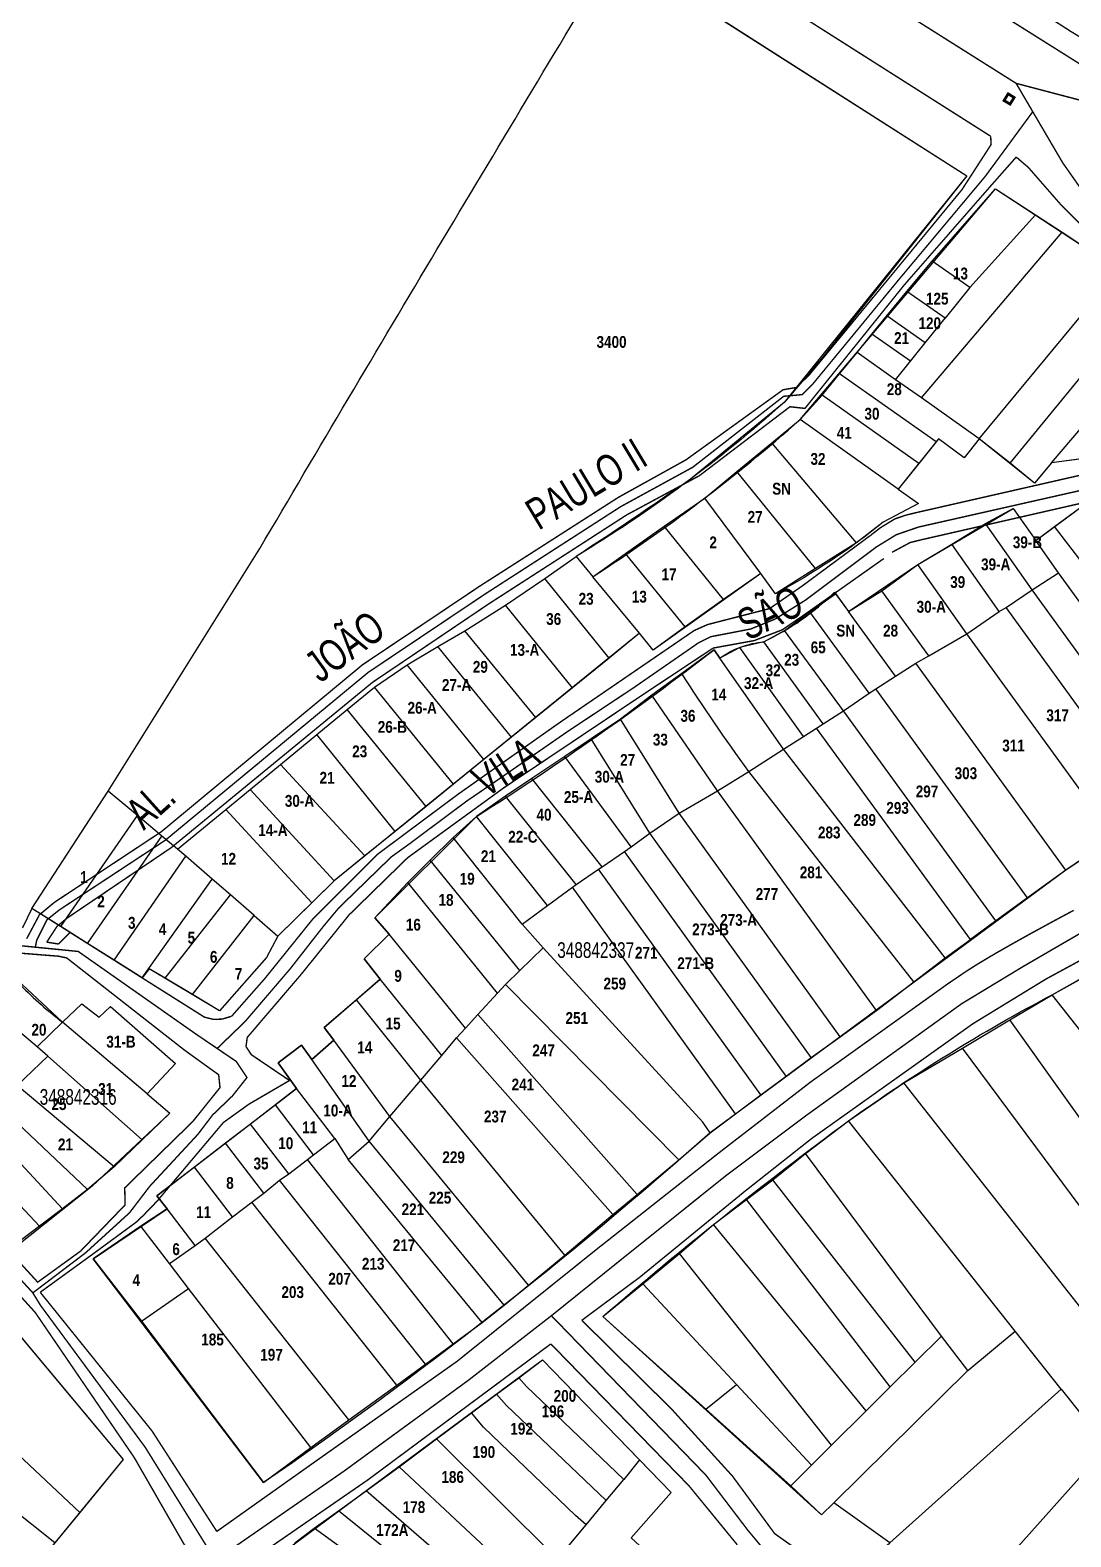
# Model space of a CAD drawing. Extents: x 203136 to 205923, y 4839890 to 4842982.
# Drawn here: x 204720.6 to 204853, y 4840235.7 to 4840427.4 of the extents above; entities that cross this region are included whole.
import ezdxf
from ezdxf.enums import TextEntityAlignment as Align

# ---------------------------------------------------------------- set-up
doc = ezdxf.new("R2010")
doc.units = 0
doc.header["$LTSCALE"] = 1.5
doc.header["$MEASUREMENT"] = 0
doc.linetypes.add('TRACO_25', pattern=[8, 3, -1, 1, -1, 1, -1])
for name, color, linetype in [('CD_MALHA_LOTES', 40, 'CONTINUOUS'), ('CD_TXT_QUADRA', 7, 'CONTINUOUS'), ('RU-QUADRAS', 210, 'CONTINUOUS'), ('SV-EIXO-RUA-N-PAV', 6, 'CONTINUOUS'), ('SV-EIXO-RUA-PAV', 20, 'CONTINUOUS'), ('SV-PONTE-BUEIRO', 249, 'CONTINUOUS'), ('SV-RUA-NAO-PAV-S-GUIA-C-GUIA', 7, 'CONTINUOUS'), ('SV-RUA-PAVIM-S-GUIA-C-GUIA', 7, 'CONTINUOUS'), ('SV-TXT-RUA-N-PAV-S-GUIA-C-GUIA', 7, 'CONTINUOUS'), ('SV-TXT-RUA-PAV-S-GUIA-C-GUIA', 7, 'CONTINUOUS'), ('Th_NmrPort', 1, 'CONTINUOUS')]:
    doc.layers.add(name, color=color, linetype=linetype)
doc.styles.add('3488-42-2D_TXTB$0$ARIAL', font='ARIAL.TTF')
doc.styles.add('ARIAL', font='ARIAL.TTF')
doc.styles.get("Standard").update_dxf_attribs({"font": 'swisscbo.ttf'})

msp = doc.modelspace()

# ---------------------------------------------------------------- linework, layer by layer
at = {"layer": 'CD_MALHA_LOTES', "linetype": 'Continuous', "flags": 128}
for points in [[(204730.5, 4840330.59), (204749.79, 4840361.45, -0.002717357), (204795.08, 4840437.37)], [(204839.73, 4840408.84), (204821.24, 4840385.58), (204816.49, 4840380.01), (204804.59, 4840370.27, -0.0084613407), (204790.05, 4840360.44)], [(204812, 4840333.09, -0.0147780954), (204803.48, 4840345.55)], [(204719.35, 4840305.89, 0.0322056432), (204724.7, 4840301.17)]]:
    msp.add_lwpolyline(points, format="xyb", dxfattribs=at)
for points in [[(204795.08, 4840437.37), (204839.73, 4840408.84)], [(204853.01, 4840427.18), (204847.61, 4840430.67)], [(204835.35, 4840397.99), (204843.41, 4840407.2), (204848.47, 4840403.89)], [(204848.47, 4840403.89), (204840.11, 4840394.63)], [(204848.47, 4840403.89), (204851.86, 4840401.67)], [(204833.96, 4840380.61), (204851.86, 4840401.67)], [(204851.86, 4840401.67), (204859.14, 4840396.91)], [(204832.11, 4840394.16), (204835.35, 4840397.99)], [(204840.11, 4840394.63), (204835.35, 4840397.99)], [(204841.33, 4840375.41), (204859.14, 4840396.91)], [(204829.56, 4840391.06), (204832.11, 4840394.16)], [(204836.97, 4840390.73), (204832.11, 4840394.16)], [(204840.11, 4840394.63), (204836.97, 4840390.73)], [(204845.25, 4840372.3), (204863.26, 4840394.21)], [(204827.66, 4840388.73), (204829.56, 4840391.06)], [(204834.46, 4840387.6), (204829.56, 4840391.06)], [(204834.46, 4840387.6), (204836.97, 4840390.73)], [(204850.53, 4840372.34), (204867.04, 4840391.73)], [(204825.78, 4840386.39), (204827.66, 4840388.73)], [(204832.57, 4840385.26), (204827.66, 4840388.73)], [(204823.55, 4840383.67), (204825.78, 4840386.39)], [(204830.69, 4840382.92), (204825.78, 4840386.39)], [(204832.57, 4840385.26), (204834.46, 4840387.6)], [(204830.69, 4840382.92), (204832.57, 4840385.26)], [(204821.32, 4840380.96), (204823.55, 4840383.67)], [(204835.84, 4840375), (204823.55, 4840383.67)], [(204833.96, 4840380.61), (204830.69, 4840382.92)], [(204818.56, 4840377.85), (204821.32, 4840380.96)], [(204833.64, 4840372.27), (204821.32, 4840380.96)], [(204841.33, 4840375.41), (204833.96, 4840380.61)], [(204814.94, 4840374.89), (204818.56, 4840377.85)], [(204831.01, 4840369), (204818.56, 4840377.85)], [(204810.49, 4840371.23), (204814.94, 4840374.89)], [(204825.72, 4840362.18), (204814.94, 4840374.89)], [(204835.84, 4840375), (204833.64, 4840372.27)], [(204841.33, 4840375.41), (204839.41, 4840373), (204836.15, 4840375.38), (204835.84, 4840375)], [(204845.25, 4840372.3), (204841.33, 4840375.41)], [(204857, 4840373.21), (204850.53, 4840372.34)], [(204806.4, 4840367.87), (204810.49, 4840371.23)], [(204820.48, 4840358.89), (204810.49, 4840371.23)], [(204833.64, 4840372.27), (204831.01, 4840369)], [(204848.34, 4840369.76), (204845.25, 4840372.3)], [(204850.53, 4840372.34), (204848.34, 4840369.76)], [(204801.23, 4840364.29), (204806.4, 4840367.87)], [(204813.54, 4840358.27), (204806.4, 4840367.87)], [(204831.01, 4840369), (204833.61, 4840367.15)], [(204850.91, 4840364.25), (204855.36, 4840367.49), (204859, 4840362.72)], [(204833.61, 4840367.15), (204829.12, 4840364.8), (204825.72, 4840362.18)], [(204842.13, 4840364.62), (204845.63, 4840366.54)], [(204845.63, 4840366.54), (204848.52, 4840362.45)], [(204796.32, 4840360.81), (204801.23, 4840364.29)], [(204808.8, 4840354.95), (204801.23, 4840364.29)], [(204837.82, 4840362.01), (204842.13, 4840364.62)], [(204848.05, 4840356.19), (204842.13, 4840364.62)], [(204848.52, 4840362.45), (204850.91, 4840364.25)], [(204854.56, 4840359.48), (204850.91, 4840364.25)], [(204825.72, 4840362.18), (204820.48, 4840358.89)], [(204833.53, 4840359.42), (204837.82, 4840362.01)], [(204843.88, 4840353.42), (204837.82, 4840362.01)], [(204851.41, 4840358.36), (204848.52, 4840362.45)], [(204786.04, 4840357.62), (204790.05, 4840360.44)], [(204790.05, 4840360.44), (204792.17, 4840357.86)], [(204792.17, 4840357.86), (204796.32, 4840360.81)], [(204803.89, 4840351.47), (204796.32, 4840360.81)], [(204781.06, 4840354.22), (204786.04, 4840357.62)], [(204794.23, 4840347.5), (204786.04, 4840357.62)], [(204798.11, 4840350.67), (204792.17, 4840357.86)], [(204813.54, 4840358.27), (204808.8, 4840354.95)], [(204820.48, 4840358.89), (204815.4, 4840355.69), (204813.54, 4840358.27)], [(204828.94, 4840356.08), (204833.53, 4840359.42)], [(204839.75, 4840350.59), (204833.53, 4840359.42)], [(204848.05, 4840356.19), (204851.41, 4840358.36)], [(204866.03, 4840338.24), (204851.41, 4840358.36)], [(204824.68, 4840353.42), (204828.94, 4840356.08)], [(204834.92, 4840347.81), (204828.94, 4840356.08)], [(204844.75, 4840353.92), (204848.05, 4840356.19)], [(204866.87, 4840330.27), (204848.05, 4840356.19)], [(204775.89, 4840350.99), (204781.06, 4840354.22)], [(204789.57, 4840343.73), (204781.06, 4840354.22)], [(204808.8, 4840354.95), (204803.89, 4840351.47)], [(204819.78, 4840353.38), (204823.02, 4840355.66)], [(204823.02, 4840355.66), (204824.68, 4840353.42)], [(204843.88, 4840353.42), (204844.75, 4840353.92)], [(204863.54, 4840328.05), (204844.75, 4840353.92)], [(204816.56, 4840351), (204819.78, 4840353.38)], [(204827.32, 4840343.03), (204819.78, 4840353.38)], [(204830.67, 4840345.21), (204824.68, 4840353.42)], [(204839.75, 4840350.59), (204843.88, 4840353.42)], [(204772.42, 4840349), (204775.89, 4840350.99)], [(204784.91, 4840339.95), (204775.89, 4840350.99)], [(204798.11, 4840350.67), (204794.23, 4840347.5)], [(204799.85, 4840348.52), (204798.11, 4840350.67)], [(204803.89, 4840351.47), (204799.85, 4840348.52)], [(204813.92, 4840349.59), (204816.56, 4840351)], [(204824.06, 4840340.78), (204816.56, 4840351)], [(204834.92, 4840347.81), (204839.75, 4840350.59)], [(204858.55, 4840324.73), (204839.75, 4840350.59)], [(204768.55, 4840346.63), (204772.42, 4840349)], [(204781.8, 4840337.43), (204772.42, 4840349)], [(204807.58, 4840348.57), (204803.48, 4840345.55)], [(204808.31, 4840347.5), (204807.58, 4840348.57)], [(204810.86, 4840348.86), (204808.31, 4840347.5)], [(204813.92, 4840349.59), (204810.86, 4840348.86)], [(204818.96, 4840337.51), (204810.86, 4840348.86)], [(204821.48, 4840339.12), (204813.92, 4840349.59)], [(204764.4, 4840343.82), (204768.55, 4840346.63)], [(204778.31, 4840334.6), (204768.55, 4840346.63)], [(204794.23, 4840347.5), (204789.57, 4840343.73)], [(204816.44, 4840335.9), (204808.31, 4840347.5)], [(204830.67, 4840345.21), (204833.24, 4840346.85)], [(204833.24, 4840346.85), (204834.92, 4840347.81)], [(204852.34, 4840320.53), (204833.24, 4840346.85)], [(204803.48, 4840345.55), (204799.68, 4840342.77)], [(204828.17, 4840343.61), (204830.67, 4840345.21)], [(204760.92, 4840340.96), (204764.4, 4840343.82)], [(204774.42, 4840331.45), (204764.4, 4840343.82)], [(204789.57, 4840343.73), (204784.91, 4840339.95)], [(204799.68, 4840342.77), (204795.69, 4840339.73)], [(204808.03, 4840330.63), (204799.68, 4840342.77)], [(204824.06, 4840340.78), (204827.32, 4840343.03)], [(204827.32, 4840343.03), (204828.17, 4840343.61)], [(204847.48, 4840317), (204828.17, 4840343.61)], [(204757.06, 4840337.78), (204760.92, 4840340.96)], [(204770.96, 4840328.64), (204760.92, 4840340.96)], [(204821.48, 4840339.12), (204824.06, 4840340.78)], [(204843.44, 4840314.07), (204824.06, 4840340.78)], [(204784.91, 4840339.95), (204781.8, 4840337.43)], [(204795.69, 4840339.73), (204791.94, 4840337.23)], [(204803.14, 4840327.79), (204795.69, 4840339.73)], [(204818.96, 4840337.51), (204820.63, 4840338.58)], [(204820.63, 4840338.58), (204821.48, 4840339.12)], [(204840.2, 4840311.72), (204820.63, 4840338.58)], [(204752.44, 4840333.98), (204757.06, 4840337.78)], [(204767.01, 4840325.44), (204757.06, 4840337.78)], [(204781.8, 4840337.43), (204778.31, 4840334.6)], [(204791.94, 4840337.23), (204788.59, 4840334.98)], [(204799.43, 4840325.22), (204791.94, 4840337.23)], [(204816.44, 4840335.9), (204818.96, 4840337.51)], [(204788.59, 4840334.98), (204784.4, 4840332.18)], [(204797.04, 4840323.51), (204788.59, 4840334.98)], [(204812, 4840333.09), (204816.44, 4840335.9)], [(204836.97, 4840309.36), (204816.44, 4840335.9)], [(204748.57, 4840330.8), (204752.44, 4840333.98)], [(204763.16, 4840322.33), (204752.44, 4840333.98)], [(204778.31, 4840334.6), (204774.42, 4840331.45)], [(204808.03, 4840330.63), (204812, 4840333.09)], [(204833, 4840306.32), (204812, 4840333.09)], [(204745.48, 4840328.25), (204748.57, 4840330.8)], [(204759.26, 4840319.16), (204748.57, 4840330.8)], [(204774.42, 4840331.45), (204770.96, 4840328.64)], [(204784.4, 4840332.18), (204781.07, 4840329.94)], [(204793.34, 4840320.95), (204784.4, 4840332.18)], [(204720.79, 4840315.66), (204730.5, 4840330.59)], [(204734.22, 4840327.46), (204730.5, 4840330.59)], [(204781.07, 4840329.94), (204777.37, 4840327.36)], [(204790.02, 4840318.69), (204781.07, 4840329.94)], [(204803.14, 4840327.79), (204808.03, 4840330.63)], [(204828.24, 4840302.67), (204808.03, 4840330.63)], [(204724.47, 4840313.34), (204734.22, 4840327.46)], [(204737.32, 4840324.86), (204734.22, 4840327.46)], [(204739.33, 4840323.19), (204745.48, 4840328.25)], [(204756.4, 4840316.36), (204745.48, 4840328.25)], [(204770.96, 4840328.64), (204767.01, 4840325.44)], [(204777.37, 4840327.36), (204774.39, 4840324.69)], [(204786.39, 4840316.03), (204777.37, 4840327.36)], [(204799.43, 4840325.22), (204803.14, 4840327.79)], [(204823.61, 4840299.34), (204803.14, 4840327.79)], [(204767.01, 4840325.44), (204763.16, 4840322.33)], [(204797.04, 4840323.51), (204799.43, 4840325.22)], [(204819.96, 4840296.71), (204799.43, 4840325.22)], [(204727.86, 4840311.2), (204737.32, 4840324.86)], [(204739.33, 4840323.19), (204737.32, 4840324.86)], [(204740.37, 4840322.3), (204739.33, 4840323.19)], [(204774.39, 4840324.69), (204771.48, 4840321.79)], [(204783.17, 4840313.65), (204774.39, 4840324.69)], [(204796.18, 4840322.89), (204797.04, 4840323.51)], [(204858.55, 4840324.73), (204852.34, 4840320.53)], [(204720.79, 4840315.66), (204719.58, 4840313.19), (204706.67, 4840322.29)], [(204731.24, 4840309.07), (204740.37, 4840322.3)], [(204743.74, 4840319.38), (204740.37, 4840322.3)], [(204763.16, 4840322.33), (204759.26, 4840319.16)], [(204771.48, 4840321.79), (204768.61, 4840318.97)], [(204782.87, 4840307.75), (204771.48, 4840321.79)], [(204793.34, 4840320.95), (204796.18, 4840322.89)], [(204816.75, 4840294.32), (204796.18, 4840322.89)], [(204734.83, 4840306.81), (204743.74, 4840319.38)], [(204746.05, 4840317.38), (204743.74, 4840319.38)], [(204790.02, 4840318.69), (204792.88, 4840320.64)], [(204792.88, 4840320.64), (204793.34, 4840320.95)], [(204813.54, 4840291.93), (204792.88, 4840320.64)], [(204852.34, 4840320.53), (204847.48, 4840317)], [(204737.75, 4840306.79), (204746.05, 4840317.38)], [(204749.08, 4840314.76), (204746.05, 4840317.38)], [(204759.26, 4840319.16), (204756.4, 4840316.36)], [(204768.61, 4840318.97), (204764.42, 4840314.47)], [(204780.05, 4840304.87), (204768.61, 4840318.97)], [(204786.39, 4840316.03), (204789.57, 4840318.38)], [(204789.57, 4840318.38), (204790.02, 4840318.69)], [(204810.33, 4840289.54), (204789.57, 4840318.38)], [(204724.47, 4840313.34), (204720.79, 4840315.66)], [(204756.4, 4840316.36), (204752.1, 4840312.14)], [(204783.17, 4840313.65), (204786.39, 4840316.03)], [(204847.48, 4840317), (204843.44, 4840314.07)], [(204741.21, 4840304.72), (204749.08, 4840314.76)], [(204749.08, 4840314.76), (204752.1, 4840312.14)], [(204764.42, 4840314.47), (204766.24, 4840312.37)], [(204785.83, 4840310.66), (204783.17, 4840313.65)], [(204843.44, 4840314.07), (204840.2, 4840311.72)], [(204727.86, 4840311.2), (204724.47, 4840313.34)], [(204752.1, 4840312.14), (204750.66, 4840309.43), (204744.67, 4840302.65), (204741.21, 4840304.72)], [(204766.24, 4840312.37), (204763.08, 4840309.23)], [(204775.95, 4840300.41), (204766.24, 4840312.37)], [(204836.97, 4840309.36), (204840.2, 4840311.72)], [(204731.24, 4840309.07), (204727.86, 4840311.2)], [(204782.87, 4840307.75), (204785.83, 4840310.66)], [(204807.07, 4840287.12), (204806.17, 4840288.46), (204785.83, 4840310.66)], [(204734.83, 4840306.81), (204731.24, 4840309.07)], [(204737.75, 4840306.79), (204735.73, 4840307.99), (204734.83, 4840306.81)], [(204763.08, 4840309.23), (204765.1, 4840306.64)], [(204833, 4840306.32), (204836.97, 4840309.36)], [(204850.62, 4840304.68), (204856.39, 4840307.91)], [(204741.21, 4840304.72), (204737.75, 4840306.79)], [(204765.1, 4840306.64), (204762.1, 4840304.05)], [(204772.94, 4840296.96), (204765.1, 4840306.64)], [(204780.05, 4840304.87), (204781.06, 4840305.97)], [(204781.06, 4840305.97), (204782.87, 4840307.75)], [(204803.09, 4840283.66), (204781.06, 4840305.97)], [(204828.24, 4840302.67), (204833, 4840306.32)], [(204762.1, 4840304.05), (204757.99, 4840300.49)], [(204770.28, 4840293.82), (204762.1, 4840304.05)], [(204777.55, 4840302.15), (204780.05, 4840304.87)], [(204845.22, 4840301.48), (204850.62, 4840304.68)], [(204886.62, 4840259.02), (204850.62, 4840304.68)], [(204721.44, 4840298.04), (204716.12, 4840302.53)], [(204724.7, 4840301.17), (204727.13, 4840303.52), (204729.33, 4840301.81), (204730.8, 4840303.19), (204739.06, 4840295.92)], [(204775.95, 4840300.41), (204777.55, 4840302.15)], [(204797.79, 4840279.27), (204777.55, 4840302.15)], [(204823.61, 4840299.34), (204828.24, 4840302.67)], [(204721.44, 4840298.04), (204724.7, 4840301.17)], [(204735.44, 4840292.08), (204724.7, 4840301.17)], [(204757.99, 4840300.49), (204759.22, 4840298.91)], [(204774.83, 4840299.19), (204775.95, 4840300.41)], [(204839.18, 4840297.9), (204845.22, 4840301.48)], [(204872.26, 4840263.59), (204845.22, 4840301.48)], [(204755.11, 4840298.25), (204752.13, 4840296)], [(204756.39, 4840296.46), (204755.11, 4840298.25)], [(204759.22, 4840298.91), (204756.39, 4840296.46)], [(204766.34, 4840289.17), (204759.22, 4840298.91)], [(204772.94, 4840296.96), (204774.83, 4840299.19)], [(204794.71, 4840276.72), (204774.83, 4840299.19)], [(204819.96, 4840296.71), (204823.61, 4840299.34)], [(204718.93, 4840293.15), (204722.82, 4840296.88)], [(204722.82, 4840296.88), (204721.44, 4840298.04)], [(204734.83, 4840286.22), (204722.82, 4840296.88)], [(204763.71, 4840286.06), (204756.39, 4840296.46)], [(204770.28, 4840293.82), (204772.94, 4840296.96)], [(204816.75, 4840294.32), (204819.96, 4840296.71)], [(204831.73, 4840293.48), (204839.18, 4840297.9)], [(204868.16, 4840258.9), (204839.18, 4840297.9)], [(204739.06, 4840295.92), (204735.44, 4840292.08)], [(204752.13, 4840296), (204754.45, 4840292.77)], [(204731.26, 4840282.8), (204718.93, 4840293.15)], [(204754.45, 4840292.77), (204751.77, 4840290.67)], [(204759.32, 4840286.39), (204754.45, 4840292.77)], [(204766.34, 4840289.17), (204770.28, 4840293.82)], [(204788.6, 4840271.56), (204770.28, 4840293.82)], [(204813.54, 4840291.93), (204816.75, 4840294.32)], [(204824.68, 4840288.62), (204831.73, 4840293.48)], [(204868.16, 4840247.17), (204831.73, 4840293.48)], [(204727.86, 4840279.89), (204716.47, 4840290.67)], [(204735.44, 4840292.08), (204738.36, 4840289.61), (204734.83, 4840286.22)], [(204751.77, 4840290.67), (204748.6, 4840288.23)], [(204756.64, 4840284.32), (204751.77, 4840290.67)], [(204810.33, 4840289.54), (204813.54, 4840291.93)], [(204724.67, 4840277.45), (204714.08, 4840288.83)], [(204763.71, 4840286.06), (204766.34, 4840289.17)], [(204783.97, 4840267.74), (204766.34, 4840289.17)], [(204807.07, 4840287.12), (204810.33, 4840289.54)], [(204819.22, 4840284.49), (204824.68, 4840288.62)], [(204845.88, 4840261.9), (204824.68, 4840288.62)], [(204748.6, 4840288.23), (204745.43, 4840285.8)], [(204753.47, 4840281.89), (204748.6, 4840288.23)], [(204803.09, 4840283.66), (204807.07, 4840287.12)], [(204721.75, 4840275.23), (204711.12, 4840286.55)], [(204734.83, 4840286.22), (204731.26, 4840282.8)], [(204745.43, 4840285.8), (204741.46, 4840282.75)], [(204750.29, 4840279.45), (204745.43, 4840285.8)], [(204756.64, 4840284.32), (204759.32, 4840286.39)], [(204759.32, 4840286.39), (204761.03, 4840283.73)], [(204761.03, 4840283.73), (204763.71, 4840286.06)], [(204780.88, 4840265.2), (204763.71, 4840286.06)], [(204753.47, 4840281.89), (204755.84, 4840283.71)], [(204755.84, 4840283.71), (204756.64, 4840284.32)], [(204774.39, 4840260.27), (204755.84, 4840283.71)], [(204778.09, 4840262.99), (204761.03, 4840283.73)], [(204797.79, 4840279.27), (204803.09, 4840283.66)], [(204815.07, 4840281.15), (204819.22, 4840284.49)], [(204836.53, 4840261.26), (204819.22, 4840284.49)], [(204731.26, 4840282.8), (204727.86, 4840279.89)], [(204741.46, 4840282.75), (204736.7, 4840279.1)], [(204746.33, 4840276.41), (204741.46, 4840282.75)], [(204750.29, 4840279.45), (204752.31, 4840281.08)], [(204752.31, 4840281.08), (204753.47, 4840281.89)], [(204770.85, 4840257.66), (204752.31, 4840281.08)], [(204811.72, 4840278.62), (204815.07, 4840281.15)], [(204833.18, 4840257.94), (204815.07, 4840281.15)], [(204703.25, 4840280.43), (204732.41, 4840245.57)], [(204727.86, 4840279.89), (204724.67, 4840277.45)], [(204736.7, 4840279.1), (204737.99, 4840277.44)], [(204748.78, 4840278.29), (204750.29, 4840279.45)], [(204794.71, 4840276.72), (204797.79, 4840279.27)], [(204724.67, 4840277.45), (204721.75, 4840275.23)], [(204737.99, 4840277.44), (204734.63, 4840275.25)], [(204741.57, 4840272.76), (204737.99, 4840277.44)], [(204746.33, 4840276.41), (204748.78, 4840278.29)], [(204767.22, 4840254.99), (204748.78, 4840278.29)], [(204807.52, 4840275.45), (204811.72, 4840278.62)], [(204830, 4840254.78), (204811.72, 4840278.62)], [(204721.75, 4840275.23), (204718.25, 4840272.56)], [(204734.63, 4840275.25), (204728.6, 4840271.08)], [(204738.28, 4840270.48), (204734.63, 4840275.25)], [(204742.83, 4840273.72), (204746.33, 4840276.41)], [(204788.6, 4840271.56), (204794.71, 4840276.72)], [(204803.17, 4840271.75), (204807.52, 4840275.45)], [(204826.93, 4840251.74), (204807.52, 4840275.45)], [(204741.57, 4840272.76), (204742.83, 4840273.72)], [(204761.12, 4840250.62), (204742.83, 4840273.72)], [(204738.28, 4840270.48), (204741.57, 4840272.76)], [(204783.97, 4840267.74), (204788.6, 4840271.56)], [(204798.52, 4840267.92), (204803.17, 4840271.75)], [(204822.53, 4840247.37), (204803.17, 4840271.75)], [(204726.87, 4840238.82), (204693.96, 4840269.71)], [(204728.6, 4840271.08), (204734.74, 4840263.16)], [(204740.71, 4840267.3), (204738.28, 4840270.48)], [(204723.7, 4840234.96), (204681.26, 4840268.76)], [(204780.88, 4840265.2), (204783.97, 4840267.74)], [(204793.43, 4840263.73), (204798.52, 4840267.92)], [(204810.45, 4840255.1), (204798.52, 4840267.92)], [(204734.74, 4840263.16), (204740.71, 4840267.3)], [(204756.3, 4840247.07), (204740.71, 4840267.3)], [(204778.09, 4840262.99), (204780.88, 4840265.2)], [(204806.54, 4840251.94), (204793.43, 4840263.73)], [(204734.74, 4840263.16), (204750.27, 4840242.62)], [(204774.39, 4840260.27), (204778.09, 4840262.99)], [(204839.89, 4840256.86), (204845.88, 4840261.9)], [(204851.75, 4840254.5), (204845.88, 4840261.9)], [(204770.85, 4840257.66), (204774.39, 4840260.27)], [(204833.18, 4840257.94), (204836.53, 4840261.26)], [(204839.89, 4840256.86), (204836.53, 4840261.26)], [(204782.73, 4840255.96), (204785.77, 4840258.23)], [(204785.77, 4840258.23), (204798.12, 4840245.49)], [(204830, 4840254.78), (204833.18, 4840257.94)], [(204767.22, 4840254.99), (204770.85, 4840257.66)], [(204822.82, 4840240.06), (204839.89, 4840256.86)], [(204761.12, 4840250.62), (204767.22, 4840254.99)], [(204779.92, 4840253.87), (204782.73, 4840255.96)], [(204796.1, 4840243.02), (204783.71, 4840254.83), (204782.73, 4840255.96)], [(204806.54, 4840251.94), (204810.45, 4840255.1)], [(204810.45, 4840255.1), (204819.99, 4840244.85)], [(204826.93, 4840251.74), (204830, 4840254.78)], [(204829.95, 4840234.96), (204851.75, 4840254.5)], [(204851.75, 4840254.5), (204857.61, 4840247.17)], [(204776.71, 4840251.47), (204779.92, 4840253.87)], [(204793.86, 4840240.33), (204781.17, 4840252.42), (204779.92, 4840253.87)], [(204756.3, 4840247.07), (204761.12, 4840250.62)], [(204772.28, 4840248.17), (204776.71, 4840251.47)], [(204791.33, 4840237.23), (204789.94, 4840238.45), (204778.26, 4840249.67), (204776.71, 4840251.47)], [(204817.34, 4840242.22), (204806.54, 4840251.94)], [(204822.53, 4840247.37), (204826.93, 4840251.74)], [(204750.27, 4840242.62), (204756.3, 4840247.07)], [(204767.54, 4840244.64), (204772.28, 4840248.17)], [(204787.65, 4840232.87), (204772.28, 4840248.17)], [(204819.99, 4840244.85), (204822.53, 4840247.37)], [(204839.14, 4840226.53), (204857.61, 4840247.17)], [(204732.41, 4840245.57), (204726.87, 4840238.82)], [(204763.3, 4840241.55), (204767.54, 4840244.64)], [(204784.42, 4840228.85), (204767.54, 4840244.64)], [(204798.12, 4840245.49), (204796.1, 4840243.02)], [(204798.12, 4840245.49), (204802.12, 4840241.35)], [(204817.34, 4840242.22), (204819.99, 4840244.85)], [(204793.86, 4840240.33), (204796.1, 4840243.02)], [(204759.82, 4840239.02), (204763.3, 4840241.55)], [(204781.82, 4840225.53), (204763.3, 4840241.55)], [(204802.12, 4840241.35), (204797.05, 4840235.59)], [(204821.27, 4840238.53), (204817.34, 4840242.22)], [(204726.87, 4840238.82), (204723.7, 4840234.96)], [(204756.72, 4840236.8), (204759.82, 4840239.02)], [(204784.3, 4840219.2), (204759.82, 4840239.02)], [(204791.33, 4840237.23), (204793.86, 4840240.33)], [(204822.82, 4840240.06), (204821.27, 4840238.53)], [(204829.95, 4840234.96), (204822.82, 4840240.06)], [(204787.65, 4840232.87), (204791.33, 4840237.23)], [(204754.24, 4840234.96), (204756.72, 4840236.8)], [(204783.07, 4840217.63), (204756.72, 4840236.8)]]:
    msp.add_lwpolyline(points, dxfattribs=at)
at = {"layer": 'RU-QUADRAS', "color": 6, "linetype": 'Continuous'}
for points in [[(204801.97, 4840460.16), (204838.13, 4840514.35), (204962.52, 4840432.36, -0.0114562283), (204926.17, 4840377.29), (204863.56, 4840420.8), (204853.01, 4840427.18)], [(204480.67, 4840272.74, 0.010738013), (204558.8, 4840391.79), (204561.54, 4840392.24), (204596.63, 4840368.65, 0.0093672682), (204701.86, 4840302.71), (204693.47, 4840292.11), (204732.41, 4840245.57), (204720.01, 4840230.47), (204710.81, 4840215.86), (204708.82, 4840217.26), (204676.68, 4840158.71), (204636.83, 4840180.36, 0.0266557471), (204578.1, 4840215.25), (204596.56, 4840252.14), (204617.46, 4840240.31), (204654.11, 4840216.59), (204659.14, 4840224.13, 0.0260347093), (204591.57, 4840266.38), (204594.62, 4840270.86), (204582.4, 4840278.86), (204550.93, 4840231.34)], [(204793.43, 4840263.73, -0.0196193771), (204824.68, 4840288.62, -0.0341949239), (204850.62, 4840304.68), (204872.45, 4840316.81), (204873.68, 4840314.08), (204882.73, 4840318.53), (204884.4, 4840315.45), (204898.35, 4840326.67), (204899.74, 4840325.58, 0.0370279299), (204921.19, 4840349.77), (204924.55, 4840351.46), (204976.69, 4840316.19), (204963.97, 4840295.93), (204915.3, 4840227.47), (204893.18, 4840194.69), (204860.45, 4840219.18), (204858.19, 4840216.68), (204853.36, 4840220.36), (204851.31, 4840217.72), (204844.57, 4840222.26), (204829.03, 4840234.13), (204829.95, 4840234.96), (204822.82, 4840240.06), (204821.27, 4840238.53)]]:
    msp.add_lwpolyline(points, format="xyb", close=True, dxfattribs=at)
for points in [[(204727.27, 4840480.7), (204839.73, 4840408.84), (204816.49, 4840380.01, -0.0457473105), (204790.05, 4840360.44), (204792.17, 4840357.86, 0.0371255247), (204818.56, 4840377.85), (204843.41, 4840407.2), (204873.78, 4840387.32)], [(204862.83, 4840374), (204850.53, 4840372.34), (204848.34, 4840369.76), (204841.33, 4840375.41), (204839.41, 4840373), (204836.15, 4840375.38), (204831.01, 4840369), (204833.61, 4840367.15), (204829.12, 4840364.8, -0.0476190563), (204815.4, 4840355.69), (204813.54, 4840358.27), (204799.85, 4840348.52), (204798.11, 4840350.67), (204759.26, 4840319.16), (204752.1, 4840312.14), (204750.66, 4840309.43), (204744.67, 4840302.65), (204735.73, 4840307.99), (204734.83, 4840306.81), (204720.79, 4840315.66), (204719.58, 4840313.19)], [(204870.25, 4840332.43), (204852.34, 4840320.53), (204807.07, 4840287.12, -0.0311674956), (204750.27, 4840242.62), (204728.6, 4840271.08), (204737.99, 4840277.44), (204736.7, 4840279.1), (204754.45, 4840292.77), (204752.13, 4840296), (204755.11, 4840298.25), (204756.39, 4840296.46), (204759.22, 4840298.91), (204757.99, 4840300.49), (204765.1, 4840306.64), (204763.08, 4840309.23), (204766.24, 4840312.37), (204764.42, 4840314.47), (204777.37, 4840327.36, 0.0227123135), (204807.58, 4840348.57), (204808.31, 4840347.5, -0.1285879713), (204813.92, 4840349.59, 0.0848213676), (204822.9, 4840355.88), (204824.68, 4840353.42), (204833.53, 4840359.42), (204845.63, 4840366.54), (204848.52, 4840362.45), (204855.36, 4840367.49)], [(204718.63, 4840203.14), (204736.92, 4840219.98), (204742.88, 4840226.43), (204785.77, 4840258.23), (204802.12, 4840241.35), (204797.05, 4840235.59), (204802.91, 4840230.21), (204805.95, 4840234.02), (204810.64, 4840230.28), (204807.68, 4840226.57), (204803.19, 4840211.97, 0.0632211543), (204797.28, 4840195.62), (204792.6, 4840184.47), (204785.85, 4840175.36), (204784.34, 4840176.57), (204780.81, 4840173.04), (204781.99, 4840172.08), (204767.59, 4840155.39, 0.1127324421), (204762.38, 4840147.27), (204758.74, 4840137.58), (204760.12, 4840137.1), (204755.2, 4840102.63, 0.0250666301), (204721.51, 4840099.54), (204661.45, 4840099.03)]]:
    msp.add_lwpolyline(points, format="xyb", dxfattribs=at)
msp.add_lwpolyline([(204696.96, 4840289.5), (204700.8, 4840292.71), (204707.91, 4840284.18), (204711.12, 4840286.55), (204699.77, 4840298.19), (204705.69, 4840303.54), (204707.43, 4840302.42), (204715.01, 4840310.17), (204724.7, 4840301.17), (204727.13, 4840303.52), (204729.33, 4840301.81), (204730.8, 4840303.19), (204739.06, 4840295.92), (204735.44, 4840292.08), (204738.36, 4840289.61), (204728.45, 4840280.34), (204714.51, 4840269.24)], close=True, dxfattribs=at)
at = {"layer": 'SV-EIXO-RUA-N-PAV', "const_width": 0.18}
for points in [[(204848.136599, 4840417.011997), (204842.100788, 4840408.799477), (204831.158709, 4840395.732722), (204820.216629, 4840382.453499), (204818.782473, 4840381.019343), (204816.44533, 4840380.806875), (204804.865847, 4840371.777004), (204795.729742, 4840366.784016), (204778.413636, 4840355.629469), (204763.594023, 4840345.69661), (204737.779214, 4840324.34362), (204724.287523, 4840315.473099), (204722.694017, 4840314.198294), (204721.419211, 4840311.648683), (204721.220447, 4840310.72753)], [(204786.89034, 4840263.844916), (204806.541157, 4840243.573614), (204811.89904, 4840236.533427), (204814.357837, 4840233.582871), (204817.800153, 4840232.435433), (204821.242469, 4840230.058596), (204850.133332, 4840210.75704), (204854.395246, 4840208.626083)]]:
    msp.add_lwpolyline(points, dxfattribs=at)
at = {"layer": 'SV-EIXO-RUA-PAV', "const_width": 0.18}
for points in [[(204649.129609, 4840544.704353), (204846.021565, 4840420.619996), (204862.817626, 4840416.203038), (204893.329502, 4840395.338727), (204922.272195, 4840375.229948), (204931.454817, 4840370.812991), (204937.61531, 4840366.628505), (204949.82006, 4840358.259533), (204990.881922, 4840330.033904), (205094.576257, 4840259.87767), (205276.392102, 4840159.141766), (205283.537045, 4840154.854801), (205288.395605, 4840152.568419), (205291.825178, 4840149.567543), (205295.683447, 4840143.78014), (205299.827513, 4840137.063894), (205321.582766, 4840124.197656)], [(205299.827513, 4840137.063894), (205289.395897, 4840136.063602), (205284.394438, 4840136.778096), (205281.536461, 4840138.064186), (205229.730113, 4840166.360545), (205165.429742, 4840203.047353), (205159.480425, 4840205.341826), (205088.510998, 4840244.672077), (205082.603441, 4840248.834219), (204984.168889, 4840316.031988), (204929.885635, 4840353.493869), (204919.308185, 4840360.584248), (204913.845106, 4840364.768733), (204903.848834, 4840372.440291), (204883.391348, 4840386.156105), (204876.068498, 4840391.154241), (204856.599015, 4840403.882052), (204851.949587, 4840410.507488), (204846.021565, 4840420.619996)], [(204744.361247, 4840297.841661), (204747.912685, 4840301.263061), (204753.66725, 4840307.992976), (204757.861255, 4840313.357401), (204759.811955, 4840315.698241), (204766.541869, 4840322.233085), (204768.785174, 4840323.842413), (204776.100299, 4840329.304373), (204780.099234, 4840332.035353), (204788.974919, 4840338.180058), (204797.362929, 4840343.739553), (204805.604636, 4840349.44535), (204807.165196, 4840350.22563), (204812.237016, 4840351.20098), (204815.358136, 4840352.468935), (204819.259536, 4840354.90731), (204828.232756, 4840361.637225), (204830.768666, 4840363.197785), (204833.597181, 4840364.173135), (204860.370538, 4840370.220305)], [(204923.03886, 4840358.083465), (204918.439836, 4840352.869066), (204906.653336, 4840339.002595), (204900.017239, 4840333.059822), (204891.499265, 4840327.117049), (204878.672779, 4840323.105677), (204870.055758, 4840319.936198), (204862.825384, 4840316.964811), (204854.208363, 4840312.507732), (204846.878943, 4840308.248744), (204839.103815, 4840303.544049), (204819.393617, 4840289.380439), (204809.09281, 4840281.654834), (204795.176817, 4840270.512135), (204787.024212, 4840263.949012), (204776.358035, 4840255.655202), (204760.560163, 4840244.116317), (204734.808146, 4840226.287998), (204724.160678, 4840217.918592), (204714.949379, 4840208.80634)], [(204636.847033, 4840353.732969), (204701.359124, 4840312.238176), (204710.410478, 4840313.650006), (204718.310813, 4840311.016561), (204726.683813, 4840310.184823), (204741.621677, 4840299.702501), (204746.791032, 4840296.191241), (204748.156522, 4840294.143006), (204746.303357, 4840291.802166), (204743.767447, 4840289.363791), (204741.914282, 4840286.925416), (204735.769577, 4840280.293036), (204733.215516, 4840276.944179), (204727.621926, 4840271.847797), (204720.909619, 4840266.751416), (204707.913998, 4840280.998081)], [(204720.909619, 4840266.751416), (204721.904035, 4840265.13549), (204735.204348, 4840247.111701), (204744.123391, 4840232.737014)]]:
    msp.add_lwpolyline(points, dxfattribs=at)
at = {"layer": 'SV-PONTE-BUEIRO', "linetype": 'Continuous', "const_width": 0.35, "flags": 128}
msp.add_lwpolyline([(204845.01, 4840419.29), (204845.77, 4840418.82), (204845.25, 4840417.98), (204844.48, 4840418.43)], close=True, dxfattribs=at)
at = {"layer": 'SV-RUA-NAO-PAV-S-GUIA-C-GUIA', "linetype": 'TRACO_25', "const_width": 0.18}
for points in [[(204842.78, 4840413.89), (204842.84, 4840412.84), (204839.13, 4840407.1), (204819.69, 4840383.52), (204818.04, 4840381.93), (204816.37, 4840381.64), (204804.02, 4840372.73), (204795.41, 4840367.95), (204777.67, 4840356.59), (204762.85, 4840346.65), (204737.25, 4840325.41), (204723.65, 4840316.43), (204721.74, 4840314.84), (204720.12, 4840311.79)], [(204846.03, 4840411.24), (204842.84, 4840407.63), (204831.8, 4840394.99), (204819.15, 4840379.27), (204817.24, 4840379.48), (204805.72, 4840370.71), (204796.47, 4840365.72), (204778.84, 4840354.35), (204764.13, 4840344.42), (204738.52, 4840323.39), (204725.24, 4840314.41), (204723.97, 4840313.35), (204722.68, 4840311.37)], [(204790.76, 4840263.26), (204802.18, 4840251.97), (204809.92, 4840243.45), (204815.3, 4840236.12), (204821, 4840232.08), (204850.12, 4840212.59), (204854.08, 4840210.5), (204858.4, 4840208.84), (204862.82, 4840209.36), (204866.26, 4840209.75), (204869.36, 4840208.44), (204887.26, 4840195.49), (204890.22, 4840193.94), (204893.24, 4840193.27), (204895.65, 4840194.32), (204920.44, 4840231.71), (204952.2, 4840274.36), (204978.85, 4840311.9), (204979.66, 4840313.56), (204979.82, 4840315.21), (204979.16, 4840316.46)], [(204786.82, 4840260.26), (204804.4, 4840242.2), (204810.45, 4840234.81), (204812.17, 4840231.2), (204810.57, 4840226.89), (204807.08, 4840216.27), (204802.68, 4840203.77), (204796.48, 4840188.22), (204792.89, 4840180.74), (204788.21, 4840174.64), (204778.95, 4840165), (204771.07, 4840156.1), (204766.39, 4840150.19), (204763.29, 4840143.95), (204761.47, 4840136.42), (204756.55, 4840100.12)]]:
    msp.add_lwpolyline(points, dxfattribs=at)
at = {"layer": 'SV-RUA-PAVIM-S-GUIA-C-GUIA', "linetype": 'Continuous', "const_width": 0.18}
for points in [[(204636.85, 4840514.94), (204646.73, 4840529.85), (204648.87, 4840532.6), (204650.73, 4840533.48), (204650.77, 4840533.48), (204652.26, 4840533.57), (204655.41, 4840532.16), (204706.62, 4840499.98), (204708.49, 4840498.58), (204680.39, 4840453.39), (204683.82, 4840451.05), (204712.33, 4840496.35), (204748.95, 4840473.28), (204817.41, 4840429.99), (204842.78, 4840413.89)], [(204874.62, 4840388.31), (204859.69, 4840398.35), (204855.59, 4840401.31), (204851.7, 4840405.2), (204847.57, 4840409.93), (204846.03, 4840411.24)], [(204790.76, 4840263.26), (204798.13, 4840268.74), (204811.45, 4840279.63), (204820.02, 4840286.4), (204840.52, 4840300.99), (204849.86, 4840306.7), (204855.47, 4840309.74), (204863.31, 4840314.11), (204870.74, 4840317.28), (204879.49, 4840320.35), (204886.7, 4840322.52), (204893.47, 4840325.19), (204902.54, 4840331.79), (204909.34, 4840337.92), (204921.22, 4840351.42), (204923.71, 4840352.68), (204925.73, 4840352.28), (204928.58, 4840350.87), (204979.16, 4840316.46)], [(204708.92, 4840281.9), (204721.53, 4840268.11), (204726.98, 4840272.06), (204732.65, 4840277.94), (204732.6, 4840280.1), (204741.26, 4840288.55), (204744.72, 4840292.86), (204744.56, 4840294.45), (204744.56, 4840294.49), (204740.22, 4840297.62), (204725.22, 4840309.36), (204724.18, 4840309.58), (204717.24, 4840310.13)], [(204711.65, 4840209.37), (204721.81, 4840219.61), (204733.76, 4840228.9), (204740.69, 4840233.83), (204733.83, 4840245.77), (204721.21, 4840264.26), (204706.89, 4840280.08)], [(204756.55, 4840100.12), (204718.85, 4840097.27), (204677.43, 4840096.47), (204659.28, 4840096.1), (204657.82, 4840096.52), (204657.8, 4840096.54), (204657.3, 4840097.58), (204657.29, 4840097.67), (204657.27, 4840098.83), (204657.58, 4840100.38), (204668.67, 4840123.36), (204668.66, 4840123.39), (204679.26, 4840146.3), (204679.26, 4840146.31), (204684.46, 4840159.05), (204688.8, 4840167.16), (204694.28, 4840176.48), (204700.8, 4840186.17), (204705.12, 4840192.48), (204718.23, 4840208.45), (204726.24, 4840216.03), (204736.43, 4840224.26), (204763.55, 4840242.97), (204786.82, 4840260.26)]]:
    msp.add_lwpolyline(points, dxfattribs=at)
at = {"layer": 'SV-RUA-PAVIM-S-GUIA-C-GUIA', "linetype": 'Continuous', "const_width": 0.18, "flags": 128}
msp.add_lwpolyline([(204837.6, 4840514.85), (204817.25, 4840485.16), (204798.73, 4840458.04), (204817.26, 4840446.26), (204855.68, 4840422.11), (204857.58, 4840421.06), (204859.32, 4840420.96), (204860.68, 4840420.71), (204888.39, 4840401.67), (204923.78, 4840376.34), (204925.32, 4840375.67), (204926.88, 4840375.97), (204950.85, 4840412.62), (204963.03, 4840430.51), (204963.32, 4840432.31), (204962.02, 4840434.11), (204926.09, 4840457.24), (204868.26, 4840495.6), (204839.34, 4840515.35), (204838.48, 4840515.35)], close=True, dxfattribs=at)
at = {"layer": 'SV-RUA-PAVIM-S-GUIA-C-GUIA', "const_width": 0.18}
for points in [[(204859.68, 4840372.02), (204833.48, 4840366.05)], [(204861.06, 4840368.75), (204834.02, 4840362.57)], [(204833.48, 4840366.05), (204832.011329, 4840365.694202), (204830.587493, 4840365.209962), (204828.748583, 4840364.086513), (204827.558059, 4840363.163396)], [(204827.54, 4840363.15), (204818.71, 4840356.61)], [(204834.02, 4840362.57), (204832.552046, 4840362.211909), (204830.21849, 4840360.958564)], [(204829.19, 4840360.17), (204818.77, 4840352.81)], [(204818.71, 4840356.61), (204814.65, 4840353.8)], [(204814.65, 4840353.8), (204806.76, 4840351.77)], [(204818.77, 4840352.81), (204816.26, 4840351.1)], [(204805.07, 4840351.02), (204787.94, 4840339.3)], [(204806.76, 4840351.77), (204805.07, 4840351.02)], [(204816.26, 4840351.1), (204812.69, 4840349.73)], [(204807.47, 4840348.78), (204798.06, 4840342.54)], [(204812.69, 4840349.73), (204807.47, 4840348.78)], [(204798.06, 4840342.54), (204780.83, 4840331)], [(204787.94, 4840339.3), (204775.02, 4840330.19)], [(204780.83, 4840331), (204769.87, 4840323.03)], [(204775.02, 4840330.19), (204765.35, 4840322.98)], [(204769.87, 4840323.03), (204768.59, 4840322.1)], [(204764.76, 4840322.54), (204756.58, 4840314.37)], [(204768.59, 4840322.1), (204761.15, 4840314.84)], [(204765.35, 4840322.98), (204764.76, 4840322.54)], [(204837.33, 4840306.07), (204839.813525, 4840307.751809), (204841.083428, 4840308.550926), (204842.367752, 4840309.327895), (204843.663246, 4840310.087001), (204844.966656, 4840310.832528), (204846.749454, 4840311.833346), (204848.062115, 4840312.559781), (204850.695939, 4840313.995238), (204853.339243, 4840315.413026)], [(204756.58, 4840314.37), (204750.43, 4840306.74)], [(204761.15, 4840314.84), (204755.06, 4840307.28)], [(204725.65, 4840312.6), (204724.18, 4840311.13)], [(204742.74, 4840301.83), (204725.65, 4840312.6)], [(204724.18, 4840311.13), (204722.68, 4840311.37)], [(204750.43, 4840306.74), (204746.2, 4840301.94)], [(204755.06, 4840307.28), (204748.19, 4840299.25)], [(204819.88, 4840293.58), (204837.33, 4840306.07)], [(204746.2, 4840301.94), (204745.01, 4840301.58)], [(204743.89, 4840301.54), (204742.74, 4840301.83)], [(204745.01, 4840301.58), (204743.89, 4840301.54)], [(204748.19, 4840299.25), (204748.03, 4840298.08)], [(204748.03, 4840298.08), (204748.72, 4840297.04)], [(204748.72, 4840297.04), (204753.57, 4840293.77)], [(204753.57, 4840293.77), (204748.41, 4840290.76)], [(204808.16, 4840284.53), (204819.88, 4840293.58)], [(204748.41, 4840290.76), (204745.15, 4840288.42)], [(204745.15, 4840288.42), (204736.73, 4840278.43)], [(204792.78, 4840272.4), (204808.16, 4840284.53)], [(204736.73, 4840278.43), (204735.07, 4840276.71)], [(204734.15, 4840275.81), (204728.48, 4840271.64)], [(204735.07, 4840276.71), (204734.15, 4840275.81)], [(204728.48, 4840271.64), (204721.85, 4840266.83)], [(204774.83, 4840258), (204792.78, 4840272.4)], [(204721.85, 4840266.83), (204736.07, 4840249.19)], [(204756.53, 4840245.07), (204774.83, 4840258)], [(204736.07, 4840249.19), (204744.32, 4840236.4)], [(204744.31, 4840236.4), (204756.53, 4840245.07)]]:
    msp.add_lwpolyline(points, dxfattribs=at)

# ---------------------------------------------------------------- texts
at = {"layer": 'CD_TXT_QUADRA', "style": 'ARIAL', "width": 0.7}
for s, p in [('348842337', (204787.63, 4840309.36)), ('348842316', (204721.78, 4840290.68))]:
    msp.add_text(s, height=2, dxfattribs=at).set_placement(p)
at = {"layer": 'SV-TXT-RUA-N-PAV-S-GUIA-C-GUIA', "style": '3488-42-2D_TXTB$0$ARIAL', "width": 0.7}
for s, rotation, p in [('PAULO II', 31, (204785.256914, 4840363.695207)), ('JOÃO', 36, (204757.461746, 4840344.272078)), ('AL.', 42, (204735.024682, 4840325.518711))]:
    msp.add_text(s, height=4, rotation=rotation, dxfattribs=at).set_placement(p)
at = {"layer": 'SV-TXT-RUA-PAV-S-GUIA-C-GUIA', "style": 'ARIAL', "width": 0.7}
for s, rotation, p in [('SÃO', 26, (204811.89, 4840349.67)), ('VILA', 33, (204778.59, 4840329.68))]:
    msp.add_text(s, height=4, rotation=rotation, dxfattribs=at).set_placement(p)
at = {"layer": 'Th_NmrPort', "color": 1}
for s, p in [('13', (204837.978057, 4840396.430862)), ('125', (204834.54922, 4840393.22531)), ('120', (204833.59922, 4840390.10531)), ('3400', (204792.634262, 4840387.723636)), ('21', (204830.48922, 4840388.21531)), ('28', (204829.563466, 4840381.710793)), ('30', (204826.723466, 4840378.590793)), ('41', (204823.203466, 4840376.160793)), ('32', (204819.852481, 4840372.839142)), ('SN', (204814.982481, 4840369.049142)), ('27', (204811.862481, 4840365.469142)), ('2', (204806.992481, 4840362.219142)), ('39-B', (204845.598972, 4840362.240285)), ('39-A', (204841.558972, 4840359.430285)), ('17', (204800.902481, 4840358.159142)), ('39', (204837.628972, 4840357.180285)), ('23', (204790.352481, 4840355.049142)), ('13', (204797.122481, 4840355.319142)), ('30-A', (204833.358972, 4840354.030285)), ('36', (204786.222481, 4840352.479142)), ('SN', (204823.138972, 4840351.000285)), ('28', (204829.088972, 4840351.000285)), ('13-A', (204781.622481, 4840348.549142)), ('23', (204816.508972, 4840347.290285)), ('65', (204819.878972, 4840348.870285)), ('29', (204776.892481, 4840346.389142)), ('32', (204814.148972, 4840345.950285)), ('27-A', (204772.962481, 4840344.089142)), ('32-A', (204811.398972, 4840344.320285)), ('14', (204807.238972, 4840342.860285)), ('26-A', (204768.584885, 4840341.178542)), ('36', (204803.308972, 4840340.160285)), ('317', (204849.864885, 4840340.228542)), ('26-B', (204764.794885, 4840338.748542)), ('33', (204799.797324, 4840337.130401)), ('311', (204844.254885, 4840336.378542)), ('23', (204761.544885, 4840335.638542)), ('27', (204795.637324, 4840334.550401)), ('21', (204757.391656, 4840332.279406)), ('30-A', (204792.408972, 4840332.410285)), ('303', (204838.194885, 4840332.858542)), ('297', (204833.244885, 4840330.538542)), ('30-A', (204752.97406, 4840329.34152)), ('25-A', (204788.478972, 4840329.830285)), ('293', (204829.504885, 4840328.448542)), ('40', (204784.998972, 4840327.580285)), ('289', (204825.324885, 4840326.908542)), ('14-A', (204749.59406, 4840325.62152)), ('22-C', (204781.398972, 4840324.770285)), ('283', (204820.804885, 4840325.318542)), ('12', (204744.85406, 4840321.97152)), ('21', (204777.918972, 4840322.300285)), ('1', (204726.929789, 4840319.648899)), ('19', (204775.218972, 4840319.430285)), ('281', (204818.494885, 4840320.248542)), ('18', (204772.528972, 4840316.740285)), ('277', (204812.884885, 4840317.498542)), ('2', (204729.099789, 4840316.538899)), ('3', (204733.019789, 4840313.828899)), ('4', (204736.949789, 4840313.018899)), ('16', (204768.368972, 4840313.590285)), ('273-B', (204804.794885, 4840312.988542)), ('273-A', (204808.364885, 4840314.198542)), ('5', (204740.599789, 4840311.938899)), ('6', (204743.439789, 4840309.498899)), ('271', (204797.524885, 4840310.018542)), ('7', (204746.619789, 4840307.338899)), ('9', (204766.908972, 4840307.080285)), ('271-B', (204802.914885, 4840308.688542)), ('259', (204793.521656, 4840306.099406)), ('251', (204788.686632, 4840301.717934)), ('20', (204720.731621, 4840300.22022)), ('15', (204765.788972, 4840301.010285)), ('31-B', (204730.261621, 4840298.70022)), ('14', (204762.188972, 4840297.980285)), ('247', (204784.465723, 4840297.604367)), ('12', (204760.168972, 4840293.710285)), ('31', (204729.221621, 4840292.69022)), ('241', (204781.825723, 4840293.254367)), ('25', (204723.281621, 4840290.76022)), ('10-A', (204757.868972, 4840289.950285)), ('237', (204778.305723, 4840289.184367)), ('11', (204755.168972, 4840287.810285)), ('21', (204724.101621, 4840285.64022)), ('10', (204752.138972, 4840285.790285)), ('229', (204773.015723, 4840284.004367)), ('35', (204748.988972, 4840283.210285)), ('8', (204745.508972, 4840280.730285)), ('225', (204771.281656, 4840278.859406)), ('11', (204741.688972, 4840277.030285)), ('221', (204767.828523, 4840277.388039)), ('217', (204766.715723, 4840272.814367)), ('6', (204738.658972, 4840272.310285)), ('213', (204762.775723, 4840270.454367)), ('4', (204733.598972, 4840268.380285)), ('203', (204752.538523, 4840266.848039)), ('207', (204758.505723, 4840268.544367)), ('185', (204742.340124, 4840260.817595)), ('197', (204749.848523, 4840258.878039)), ('200', (204787.179246, 4840253.641347)), ('196', (204785.649246, 4840251.681347)), ('192', (204781.666138, 4840249.467178)), ('190', (204776.866138, 4840246.507178)), ('186', (204772.892481, 4840243.329142)), ('178', (204767.972481, 4840239.499142)), ('172A', (204764.590862, 4840236.581943))]:
    msp.add_text(s, height=1.5, dxfattribs=at).set_placement(p, align=Align.MIDDLE_LEFT)

doc.saveas('drawing.dxf')
